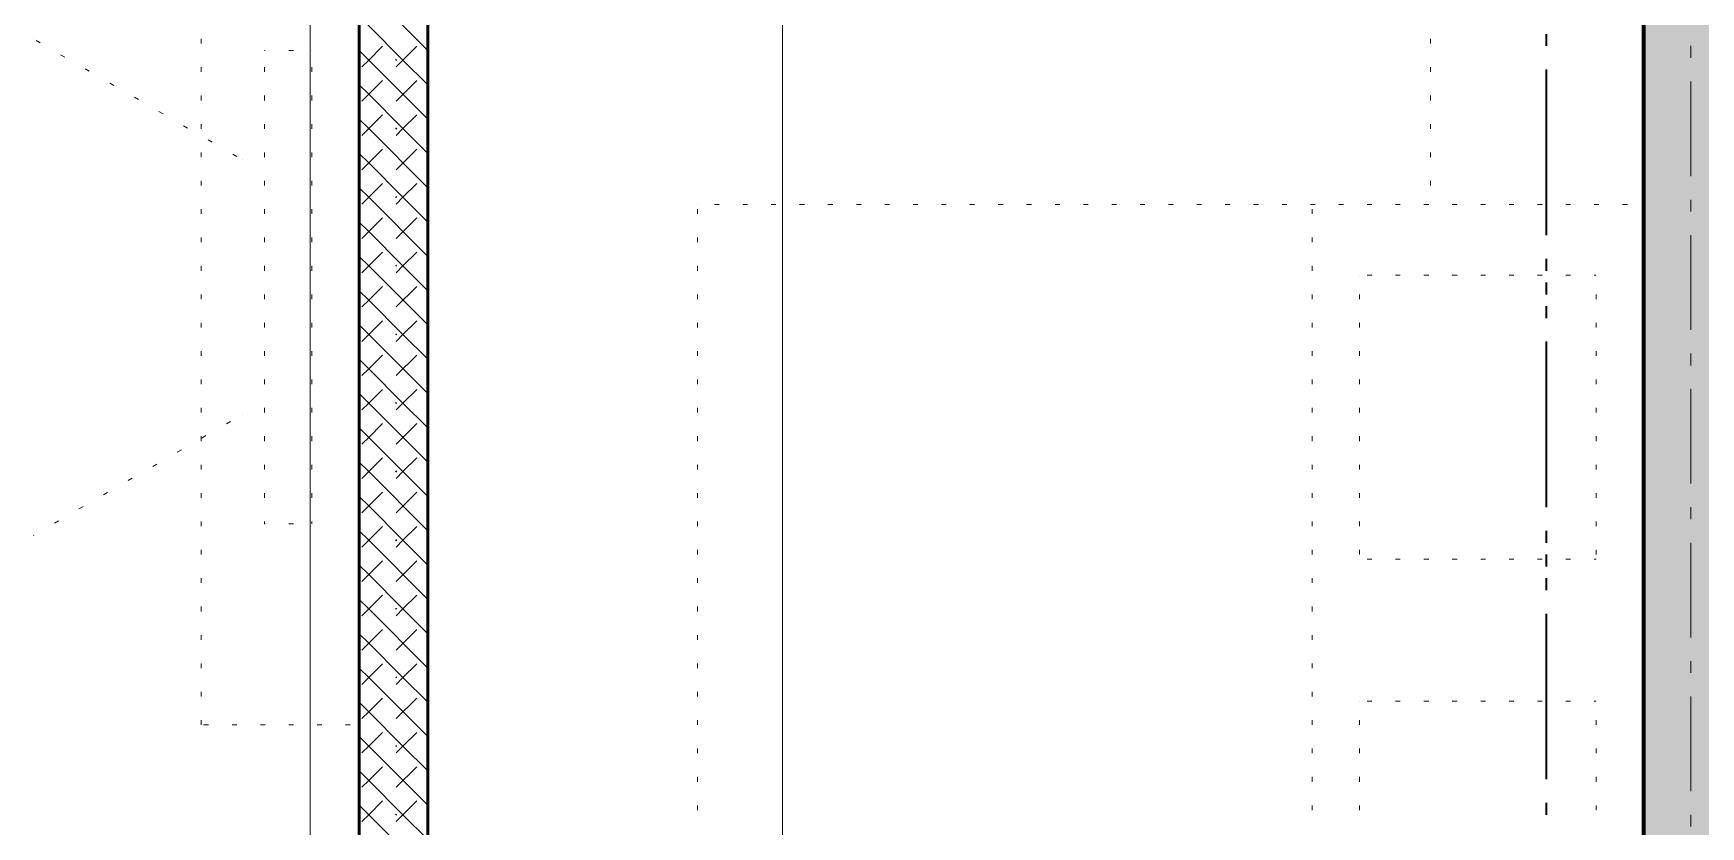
# Model space of a CAD drawing. Header units: millimetres. Extents: x 0 to 594, y 0 to 420.
# Drawn here: x 185.8 to 221.93, y 309.09 to 326.28 of the extents above; entities that cross this region are included whole.
import ezdxf

# ---------------------------------------------------------------- set-up
doc = ezdxf.new("R2010")
doc.units = ezdxf.units.MM
doc.header["$LTSCALE"] = 8
for name, color, linetype in [('PDF_Koty delkove', 7, 'Continuous'), ('PDF_Nabytek', 7, 'Continuous'), ('PDF_Osy hlavni', 7, 'Continuous'), ('PDF_Pozarni useky', 7, 'Continuous'), ('PDF_Pricky zdene', 7, 'Continuous'), ('PDF_Steny obvodove nosne', 7, 'Continuous')]:
    doc.layers.add(name, color=color, linetype=linetype)

msp = doc.modelspace()

# ---------------------------------------------------------------- linework, layer by layer
at = {"layer": 'PDF_Koty delkove', "lineweight": 18}
for points in [[(202.034, 141.969), (202.034, 193.969), (202.034, 202.854), (202.034, 204.34), (202.034, 205.878), (202.034, 225.557), (202.034, 228.325), (202.034, 243.7), (202.034, 246.262), (202.034, 249.03), (202.034, 279.421), (202.034, 280.907), (202.034, 330.055), (202.034, 333.95)], [(191.798, 243.7), (191.798, 246.467), (191.798, 247.492), (191.798, 249.375), (191.798, 267.685), (191.798, 269.171), (191.798, 330.055)]]:
    msp.add_lwpolyline(points, dxfattribs=at)
at = {"layer": 'PDF_Nabytek', "lineweight": 13}
for points in [[(185.798, 326.156), (185.798, 326.156)], [(185.946, 326.071), (185.857, 326.122)], [(189.435, 326.055), (189.435, 326.158)], [(192.86, 326.055), (192.86, 326.158)], [(216.076, 326.055), (216.076, 326.158)], [(220.689, 326.055), (220.689, 326.158)], [(186.478, 325.763), (186.39, 325.815)], [(190.821, 325.904), (190.81, 325.904)], [(190.81, 325.904), (190.81, 325.904)], [(190.81, 325.904), (190.81, 325.904)], [(191.436, 325.904), (191.334, 325.904)], [(191.835, 325.904), (191.835, 325.904)], [(191.835, 325.904), (191.835, 325.904)], [(187.011, 325.456), (186.922, 325.507)], [(187.544, 325.148), (187.455, 325.2)], [(189.435, 325.44), (189.435, 325.543)], [(190.81, 325.44), (190.81, 325.543)], [(191.835, 325.44), (191.835, 325.543)], [(192.86, 325.44), (192.86, 325.543)], [(216.076, 325.44), (216.076, 325.543)], [(220.689, 325.44), (220.689, 325.543)], [(188.076, 324.841), (187.987, 324.892)], [(189.435, 324.825), (189.435, 324.928)], [(190.81, 324.825), (190.81, 324.928)], [(191.835, 324.825), (191.835, 324.928)], [(192.86, 324.825), (192.86, 324.928)], [(216.076, 324.825), (216.076, 324.928)], [(220.689, 324.825), (220.689, 324.928)], [(188.609, 324.533), (188.52, 324.585)], [(189.141, 324.226), (189.053, 324.277)], [(189.435, 324.21), (189.435, 324.313)], [(190.81, 324.21), (190.81, 324.313)], [(191.835, 324.21), (191.835, 324.313)], [(192.86, 324.21), (192.86, 324.313)], [(216.076, 324.21), (216.076, 324.313)], [(220.689, 324.21), (220.689, 324.313)], [(189.674, 323.918), (189.585, 323.97)], [(189.435, 323.595), (189.435, 323.698)], [(190.207, 323.611), (190.118, 323.662)], [(190.322, 323.544), (190.322, 323.544)], [(190.81, 323.595), (190.81, 323.698)], [(191.835, 323.595), (191.835, 323.698)], [(192.86, 323.595), (192.86, 323.698)], [(216.076, 323.595), (216.076, 323.698)], [(220.689, 323.595), (220.689, 323.698)], [(189.435, 322.98), (189.435, 323.083)], [(190.81, 322.98), (190.81, 323.083)], [(191.835, 322.98), (191.835, 323.083)], [(192.86, 322.98), (192.86, 323.083)], [(216.076, 322.98), (216.076, 323.083)], [(220.689, 322.98), (220.689, 323.083)], [(189.435, 322.365), (189.435, 322.468)], [(190.81, 322.365), (190.81, 322.468)], [(191.835, 322.365), (191.835, 322.468)], [(192.86, 322.365), (192.86, 322.468)], [(200.189, 322.573), (200.189, 322.573)], [(200.189, 322.573), (200.189, 322.573)], [(200.189, 322.365), (200.189, 322.468)], [(200.661, 322.573), (200.558, 322.573)], [(201.276, 322.573), (201.173, 322.573)], [(201.891, 322.573), (201.788, 322.573)], [(202.506, 322.573), (202.403, 322.573)], [(203.121, 322.573), (203.018, 322.573)], [(203.736, 322.573), (203.633, 322.573)], [(204.351, 322.573), (204.248, 322.573)], [(204.966, 322.573), (204.863, 322.573)], [(205.581, 322.573), (205.478, 322.573)], [(206.196, 322.573), (206.093, 322.573)], [(206.811, 322.573), (206.708, 322.573)], [(207.426, 322.573), (207.323, 322.573)], [(208.041, 322.573), (207.938, 322.573)], [(208.656, 322.573), (208.553, 322.573)], [(209.271, 322.573), (209.168, 322.573)], [(209.886, 322.573), (209.783, 322.573)], [(210.501, 322.573), (210.398, 322.573)], [(211.116, 322.573), (211.013, 322.573)], [(211.731, 322.573), (211.628, 322.573)], [(212.346, 322.573), (212.243, 322.573)], [(212.961, 322.573), (212.858, 322.573)], [(213.576, 322.573), (213.473, 322.573)], [(213.514, 322.573), (213.514, 322.573)], [(213.514, 322.365), (213.514, 322.468)], [(214.191, 322.573), (214.088, 322.573)], [(214.806, 322.573), (214.703, 322.573)], [(215.421, 322.573), (215.318, 322.573)], [(216.036, 322.573), (215.933, 322.573)], [(216.076, 322.573), (216.076, 322.573)], [(216.651, 322.573), (216.548, 322.573)], [(217.266, 322.573), (217.163, 322.573)], [(217.881, 322.573), (217.778, 322.573)], [(218.496, 322.573), (218.393, 322.573)], [(219.111, 322.573), (219.008, 322.573)], [(219.726, 322.573), (219.623, 322.573)], [(220.341, 322.573), (220.238, 322.573)], [(220.689, 322.573), (220.689, 322.573)], [(220.689, 322.573), (220.689, 322.573)], [(220.689, 322.573), (220.689, 322.573)], [(220.689, 322.365), (220.689, 322.468)], [(189.435, 321.75), (189.435, 321.853)], [(190.81, 321.75), (190.81, 321.853)], [(191.835, 321.75), (191.835, 321.853)], [(192.86, 321.75), (192.86, 321.853)], [(200.189, 321.75), (200.189, 321.853)], [(213.514, 321.75), (213.514, 321.853)], [(220.689, 321.75), (220.689, 321.853)], [(189.435, 321.135), (189.435, 321.238)], [(190.81, 321.135), (190.81, 321.238)], [(191.835, 321.135), (191.835, 321.238)], [(192.86, 321.135), (192.86, 321.238)], [(200.189, 321.135), (200.189, 321.238)], [(213.514, 321.135), (213.514, 321.238)], [(220.689, 321.135), (220.689, 321.238)], [(214.539, 321.035), (214.539, 321.035)], [(214.539, 321.035), (214.539, 321.035)], [(214.806, 321.035), (214.703, 321.035)], [(215.421, 321.035), (215.318, 321.035)], [(216.036, 321.035), (215.933, 321.035)], [(216.651, 321.035), (216.548, 321.035)], [(217.266, 321.035), (217.163, 321.035)], [(217.881, 321.035), (217.778, 321.035)], [(218.496, 321.035), (218.393, 321.035)], [(219.111, 321.035), (219.008, 321.035)], [(219.664, 321.035), (219.623, 321.035)], [(219.664, 321.035), (219.664, 321.035)], [(189.435, 320.52), (189.435, 320.623)], [(190.81, 320.52), (190.81, 320.623)], [(191.835, 320.52), (191.835, 320.623)], [(192.86, 320.52), (192.86, 320.623)], [(200.189, 320.52), (200.189, 320.623)], [(213.514, 320.52), (213.514, 320.623)], [(214.539, 320.52), (214.539, 320.623)], [(219.664, 320.52), (219.664, 320.623)], [(220.689, 320.52), (220.689, 320.623)], [(189.435, 319.905), (189.435, 320.008)], [(190.81, 319.905), (190.81, 320.008)], [(191.835, 319.905), (191.835, 320.008)], [(192.86, 319.905), (192.86, 320.008)], [(200.189, 319.905), (200.189, 320.008)], [(213.514, 319.905), (213.514, 320.008)], [(214.539, 319.905), (214.539, 320.008)], [(219.664, 319.905), (219.664, 320.008)], [(220.689, 319.905), (220.689, 320.008)], [(189.435, 319.29), (189.435, 319.393)], [(190.81, 319.29), (190.81, 319.393)], [(191.835, 319.29), (191.835, 319.393)], [(192.86, 319.29), (192.86, 319.393)], [(200.189, 319.29), (200.189, 319.393)], [(213.514, 319.29), (213.514, 319.393)], [(214.539, 319.29), (214.539, 319.393)], [(219.664, 319.29), (219.664, 319.393)], [(220.689, 319.29), (220.689, 319.393)], [(189.435, 318.675), (189.435, 318.778)], [(190.81, 318.675), (190.81, 318.778)], [(191.835, 318.675), (191.835, 318.778)], [(192.86, 318.675), (192.86, 318.778)], [(200.189, 318.675), (200.189, 318.778)], [(213.514, 318.675), (213.514, 318.778)], [(214.539, 318.675), (214.539, 318.778)], [(219.664, 318.675), (219.664, 318.778)], [(220.689, 318.675), (220.689, 318.778)], [(189.435, 318.06), (189.435, 318.163)], [(190.322, 318.014), (190.322, 318.014)], [(190.81, 318.06), (190.81, 318.163)], [(191.835, 318.06), (191.835, 318.163)], [(192.86, 318.06), (192.86, 318.163)], [(200.189, 318.06), (200.189, 318.163)], [(213.514, 318.06), (213.514, 318.163)], [(214.539, 318.06), (214.539, 318.163)], [(219.664, 318.06), (219.664, 318.163)], [(220.689, 318.06), (220.689, 318.163)], [(189.983, 317.818), (190.071, 317.869)], [(188.917, 317.203), (189.006, 317.254)], [(189.435, 317.445), (189.435, 317.548)], [(189.45, 317.51), (189.539, 317.562)], [(190.81, 317.445), (190.81, 317.548)], [(191.835, 317.445), (191.835, 317.548)], [(192.86, 317.445), (192.86, 317.548)], [(200.189, 317.445), (200.189, 317.548)], [(213.514, 317.445), (213.514, 317.548)], [(214.539, 317.445), (214.539, 317.548)], [(219.664, 317.445), (219.664, 317.548)], [(220.689, 317.445), (220.689, 317.548)], [(188.385, 316.895), (188.474, 316.947)], [(189.435, 316.83), (189.435, 316.933)], [(190.81, 316.83), (190.81, 316.933)], [(191.835, 316.83), (191.835, 316.933)], [(192.86, 316.83), (192.86, 316.933)], [(200.189, 316.83), (200.189, 316.933)], [(213.514, 316.83), (213.514, 316.933)], [(214.539, 316.83), (214.539, 316.933)], [(219.664, 316.83), (219.664, 316.933)], [(220.689, 316.83), (220.689, 316.933)], [(187.852, 316.588), (187.941, 316.639)], [(187.32, 316.28), (187.408, 316.332)], [(189.435, 316.215), (189.435, 316.318)], [(190.81, 316.215), (190.81, 316.318)], [(191.835, 316.215), (191.835, 316.318)], [(192.86, 316.215), (192.86, 316.318)], [(200.189, 316.215), (200.189, 316.318)], [(213.514, 316.215), (213.514, 316.318)], [(214.539, 316.215), (214.539, 316.318)], [(219.664, 316.215), (219.664, 316.318)], [(220.689, 316.215), (220.689, 316.318)], [(186.787, 315.973), (186.876, 316.024)], [(186.254, 315.665), (186.343, 315.717)], [(189.435, 315.6), (189.435, 315.703)], [(190.81, 315.654), (190.81, 315.703)], [(190.821, 315.654), (190.81, 315.654)], [(190.81, 315.654), (190.81, 315.654)], [(191.436, 315.654), (191.334, 315.654)], [(191.835, 315.654), (191.835, 315.703)], [(191.835, 315.654), (191.835, 315.654)], [(191.835, 315.654), (191.835, 315.654)], [(192.86, 315.6), (192.86, 315.703)], [(200.189, 315.6), (200.189, 315.703)], [(213.514, 315.6), (213.514, 315.703)], [(214.539, 315.6), (214.539, 315.703)], [(219.664, 315.6), (219.664, 315.703)], [(220.689, 315.6), (220.689, 315.703)], [(185.798, 315.402), (185.811, 315.409)], [(185.798, 315.402), (185.798, 315.402)], [(189.435, 314.985), (189.435, 315.088)], [(192.86, 314.985), (192.86, 315.088)], [(200.189, 314.985), (200.189, 315.088)], [(213.514, 314.985), (213.514, 315.088)], [(214.539, 314.985), (214.539, 315.088)], [(219.664, 314.985), (219.664, 315.088)], [(220.689, 314.985), (220.689, 315.088)], [(214.539, 314.885), (214.539, 314.885)], [(214.539, 314.885), (214.539, 314.885)], [(214.806, 314.885), (214.703, 314.885)], [(215.421, 314.885), (215.318, 314.885)], [(216.036, 314.885), (215.933, 314.885)], [(216.651, 314.885), (216.548, 314.885)], [(217.266, 314.885), (217.163, 314.885)], [(217.881, 314.885), (217.778, 314.885)], [(218.496, 314.885), (218.393, 314.885)], [(219.111, 314.885), (219.008, 314.885)], [(219.664, 314.885), (219.623, 314.885)], [(219.664, 314.885), (219.664, 314.885)], [(219.664, 314.885), (219.664, 314.885)], [(189.435, 314.37), (189.435, 314.473)], [(192.86, 314.37), (192.86, 314.473)], [(200.189, 314.37), (200.189, 314.473)], [(213.514, 314.37), (213.514, 314.473)], [(220.689, 314.37), (220.689, 314.473)], [(189.435, 313.755), (189.435, 313.858)], [(192.86, 313.755), (192.86, 313.858)], [(200.189, 313.755), (200.189, 313.858)], [(213.514, 313.755), (213.514, 313.858)], [(220.689, 313.755), (220.689, 313.858)], [(189.435, 313.14), (189.435, 313.243)], [(192.86, 313.14), (192.86, 313.243)], [(200.189, 313.14), (200.189, 313.243)], [(213.514, 313.14), (213.514, 313.243)], [(220.689, 313.14), (220.689, 313.243)], [(189.435, 312.525), (189.435, 312.628)], [(192.86, 312.525), (192.86, 312.628)], [(200.189, 312.525), (200.189, 312.628)], [(213.514, 312.525), (213.514, 312.628)], [(220.689, 312.525), (220.689, 312.628)], [(189.435, 311.91), (189.435, 312.013)], [(192.86, 311.91), (192.86, 312.013)], [(200.189, 311.91), (200.189, 312.013)], [(213.514, 311.91), (213.514, 312.013)], [(220.689, 311.91), (220.689, 312.013)], [(214.539, 311.81), (214.539, 311.81)], [(214.539, 311.81), (214.539, 311.81)], [(214.806, 311.81), (214.703, 311.81)], [(215.421, 311.81), (215.318, 311.81)], [(216.036, 311.81), (215.933, 311.81)], [(216.651, 311.81), (216.548, 311.81)], [(217.266, 311.81), (217.163, 311.81)], [(217.881, 311.81), (217.778, 311.81)], [(218.496, 311.81), (218.393, 311.81)], [(219.111, 311.81), (219.008, 311.81)], [(219.664, 311.81), (219.623, 311.81)], [(219.664, 311.81), (219.664, 311.81)], [(219.664, 311.81), (219.664, 311.81)], [(189.435, 311.298), (189.435, 311.398)], [(189.435, 311.298), (189.435, 311.298)], [(189.591, 311.298), (189.489, 311.298)], [(190.206, 311.298), (190.104, 311.298)], [(190.821, 311.298), (190.719, 311.298)], [(191.436, 311.298), (191.334, 311.298)], [(192.051, 311.298), (191.948, 311.298)], [(192.666, 311.298), (192.563, 311.298)], [(192.86, 311.298), (192.86, 311.398)], [(192.86, 311.298), (192.86, 311.298)], [(192.86, 311.298), (192.86, 311.298)], [(200.189, 311.295), (200.189, 311.398)], [(213.514, 311.295), (213.514, 311.398)], [(214.539, 311.295), (214.539, 311.398)], [(219.664, 311.295), (219.664, 311.398)], [(220.689, 311.295), (220.689, 311.398)], [(200.189, 310.68), (200.189, 310.783)], [(213.514, 310.68), (213.514, 310.783)], [(214.539, 310.68), (214.539, 310.783)], [(219.664, 310.68), (219.664, 310.783)], [(220.689, 310.68), (220.689, 310.783)], [(200.189, 310.065), (200.189, 310.168)], [(213.514, 310.065), (213.514, 310.168)], [(214.539, 310.065), (214.539, 310.168)], [(219.664, 310.065), (219.664, 310.168)], [(220.689, 310.065), (220.689, 310.168)], [(200.189, 309.45), (200.189, 309.553)], [(213.514, 309.45), (213.514, 309.553)], [(214.539, 309.45), (214.539, 309.553)], [(219.664, 309.45), (219.664, 309.553)], [(220.689, 309.45), (220.689, 309.553)]]:
    msp.add_lwpolyline(points, dxfattribs=at)
at = {"layer": 'PDF_Osy hlavni', "lineweight": 18}
for points in [[(221.714, 325.748), (221.714, 326.004)], [(221.714, 323.185), (221.714, 325.235)], [(221.714, 322.417), (221.714, 322.673)], [(221.714, 319.854), (221.714, 321.904)], [(221.714, 319.085), (221.714, 319.342)], [(221.714, 316.523), (221.714, 318.573)], [(221.714, 315.754), (221.714, 316.01)], [(221.714, 313.192), (221.714, 315.242)], [(221.714, 312.423), (221.714, 312.679)], [(221.714, 309.86), (221.714, 311.91)], [(221.714, 309.092), (221.714, 309.348)]]:
    msp.add_lwpolyline(points, dxfattribs=at)
at = {"layer": 'PDF_Pozarni useky', "lineweight": 35}
for points in [[(218.587, 326.004), (218.587, 326.26)], [(218.587, 321.904), (218.587, 325.492)], [(218.587, 321.135), (218.587, 321.392)], [(218.587, 320.623), (218.587, 320.879)], [(218.587, 320.11), (218.587, 320.367)], [(218.587, 316.01), (218.587, 319.598)], [(218.587, 315.242), (218.587, 315.498)], [(218.587, 314.729), (218.587, 314.985)], [(218.587, 314.217), (218.587, 314.473)], [(218.587, 310.117), (218.587, 313.704)], [(218.587, 309.348), (218.587, 309.604)]]:
    msp.add_lwpolyline(points, dxfattribs=at)
at = {"layer": 'PDF_Pricky zdene', "lineweight": 50}
msp.add_lwpolyline([(194.346, 280.907), (194.346, 330.055), (194.346, 330.209), (192.86, 330.209), (192.86, 330.055), (192.86, 280.907), (192.86, 280.907)], close=True, dxfattribs=at)
at = {"layer": 'PDF_Pricky zdene', "lineweight": 9}
for points in [[(194.346, 325.904), (193.065, 327.185)], [(193.808, 325.699), (193.065, 326.442), (192.86, 326.647)], [(193.362, 325.996), (193.065, 325.699), (192.86, 325.904)], [(193.808, 325.699), (194.105, 325.996)], [(192.916, 325.55), (193.065, 325.699)], [(194.346, 324.418), (193.065, 325.699)], [(193.66, 325.55), (193.808, 325.699)], [(194.346, 325.161), (193.808, 325.699)], [(193.065, 324.956), (193.362, 325.253)], [(193.66, 324.807), (194.105, 325.253)], [(193.808, 324.213), (193.065, 324.956), (192.86, 325.161)], [(192.916, 324.807), (193.065, 324.956)], [(193.065, 324.213), (193.362, 324.51)], [(193.808, 324.213), (194.105, 324.51)], [(193.065, 324.213), (192.86, 324.418)], [(192.916, 324.064), (193.065, 324.213)], [(194.346, 322.932), (193.065, 324.213)], [(193.66, 324.064), (193.808, 324.213)], [(194.346, 323.675), (193.808, 324.213)], [(193.065, 323.47), (193.362, 323.767)], [(193.66, 323.321), (194.105, 323.767)], [(193.065, 323.47), (192.86, 323.675)], [(192.916, 323.321), (193.065, 323.47)], [(193.808, 322.727), (193.065, 323.47)], [(193.362, 323.024), (193.065, 322.727), (192.86, 322.932)], [(193.808, 322.727), (194.105, 323.024)], [(192.916, 322.578), (193.065, 322.727)], [(194.346, 321.445), (193.065, 322.727)], [(193.66, 322.578), (193.808, 322.727)], [(194.346, 322.189), (193.808, 322.727)], [(193.808, 321.24), (193.065, 321.983), (192.86, 322.189)], [(192.916, 321.835), (193.065, 321.983)], [(193.065, 321.983), (193.362, 322.281)], [(193.66, 321.835), (194.105, 322.281)], [(193.065, 321.24), (192.86, 321.445)], [(192.916, 321.092), (193.065, 321.24)], [(193.065, 321.24), (193.362, 321.538)], [(194.346, 319.959), (193.065, 321.24)], [(193.66, 321.092), (193.808, 321.24)], [(193.808, 321.24), (194.105, 321.538)], [(194.346, 320.702), (193.808, 321.24)], [(193.065, 320.497), (192.86, 320.702)], [(192.916, 320.349), (193.065, 320.497)], [(193.065, 320.497), (193.362, 320.794)], [(193.808, 319.754), (193.065, 320.497)], [(193.66, 320.349), (194.105, 320.794)], [(193.065, 319.754), (192.86, 319.959)], [(193.065, 319.754), (193.362, 320.051)], [(193.808, 319.754), (194.105, 320.051)], [(192.916, 319.605), (193.065, 319.754)], [(194.346, 318.473), (193.065, 319.754)], [(193.66, 319.605), (193.808, 319.754)], [(194.346, 319.216), (193.808, 319.754)], [(193.065, 319.011), (192.86, 319.216)], [(193.065, 319.011), (193.362, 319.308)], [(193.66, 318.862), (194.105, 319.308)], [(192.916, 318.862), (193.065, 319.011)], [(193.808, 318.268), (193.065, 319.011)], [(193.065, 318.268), (192.86, 318.473)], [(193.065, 318.268), (193.362, 318.565)], [(193.808, 318.268), (194.105, 318.565)], [(192.916, 318.119), (193.065, 318.268)], [(194.346, 316.987), (193.065, 318.268)], [(193.66, 318.119), (193.808, 318.268)], [(194.346, 317.73), (193.808, 318.268)], [(193.065, 317.525), (192.86, 317.73)], [(193.065, 317.525), (193.362, 317.822)], [(193.66, 317.376), (194.105, 317.822)], [(192.916, 317.376), (193.065, 317.525)], [(193.808, 316.782), (193.065, 317.525)], [(193.065, 316.782), (192.86, 316.987)], [(193.065, 316.782), (193.362, 317.079)], [(193.808, 316.782), (194.105, 317.079)], [(192.916, 316.633), (193.065, 316.782)], [(194.346, 315.5), (193.065, 316.782)], [(193.66, 316.633), (193.808, 316.782)], [(194.346, 316.244), (193.808, 316.782)], [(193.808, 315.295), (193.065, 316.038), (192.86, 316.244)], [(193.065, 316.038), (193.362, 316.336)], [(193.66, 315.89), (194.105, 316.336)], [(192.916, 315.89), (193.065, 316.038)], [(193.065, 315.295), (192.86, 315.5)], [(193.065, 315.295), (193.362, 315.593)], [(193.808, 315.295), (194.105, 315.593)], [(192.916, 315.147), (193.065, 315.295)], [(194.346, 314.014), (193.065, 315.295)], [(193.66, 315.147), (193.808, 315.295)], [(194.346, 314.757), (193.808, 315.295)], [(193.065, 314.552), (192.86, 314.757)], [(193.065, 314.552), (193.362, 314.849)], [(193.66, 314.404), (194.105, 314.849)], [(192.916, 314.404), (193.065, 314.552)], [(193.808, 313.809), (193.065, 314.552)], [(193.065, 313.809), (192.86, 314.014)], [(193.065, 313.809), (193.362, 314.106)], [(193.808, 313.809), (194.105, 314.106)], [(192.916, 313.66), (193.065, 313.809)], [(194.346, 312.528), (193.065, 313.809)], [(193.66, 313.66), (193.808, 313.809)], [(194.346, 313.271), (193.808, 313.809)], [(193.065, 313.066), (192.86, 313.271)], [(193.065, 313.066), (193.362, 313.363)], [(193.66, 312.917), (194.105, 313.363)], [(192.916, 312.917), (193.065, 313.066)], [(193.808, 312.323), (193.065, 313.066)], [(193.362, 312.62), (193.065, 312.323), (192.86, 312.528)], [(193.808, 312.323), (194.105, 312.62)], [(192.916, 312.174), (193.065, 312.323)], [(194.346, 311.042), (193.065, 312.323)], [(193.66, 312.174), (193.808, 312.323)], [(194.346, 311.785), (193.808, 312.323)], [(193.065, 311.58), (193.362, 311.877)], [(193.66, 311.431), (194.105, 311.877)], [(193.065, 311.58), (192.86, 311.785)], [(192.916, 311.431), (193.065, 311.58)], [(193.808, 310.837), (193.065, 311.58)], [(193.065, 310.837), (193.362, 311.134)], [(193.808, 310.837), (194.105, 311.134)], [(193.065, 310.837), (192.86, 311.042)], [(192.916, 310.688), (193.065, 310.837)], [(194.346, 309.556), (193.065, 310.837)], [(193.66, 310.688), (193.808, 310.837)], [(194.346, 310.299), (193.808, 310.837)], [(193.065, 310.094), (193.362, 310.391)], [(193.66, 309.945), (194.105, 310.391)], [(193.065, 310.094), (192.86, 310.299)], [(192.916, 309.945), (193.065, 310.094)], [(193.808, 309.35), (193.065, 310.094)], [(193.362, 309.648), (193.065, 309.35), (192.86, 309.556)], [(193.808, 309.35), (194.105, 309.648)], [(192.916, 309.202), (193.065, 309.35)], [(194.346, 308.069), (193.065, 309.35)], [(193.66, 309.202), (193.808, 309.35)], [(194.346, 308.812), (193.808, 309.35)]]:
    msp.add_lwpolyline(points, dxfattribs=at)
at = {"layer": 'PDF_Pricky zdene', "lineweight": 9, "transparency": 33554559}
for points in [[(193.065, 325.676), (193.042, 325.699), (193.088, 325.699), (193.065, 325.722)], [(193.66, 325.679), (193.637, 325.702), (193.683, 325.702), (193.66, 325.725)], [(193.065, 324.19), (193.042, 324.213), (193.088, 324.213), (193.065, 324.236)], [(193.66, 324.193), (193.637, 324.216), (193.683, 324.216), (193.66, 324.239)], [(193.065, 322.703), (193.042, 322.727), (193.088, 322.727), (193.065, 322.75)], [(193.66, 322.706), (193.637, 322.729), (193.683, 322.729), (193.66, 322.753)], [(193.065, 321.217), (193.042, 321.24), (193.088, 321.24), (193.065, 321.263)], [(193.66, 321.22), (193.637, 321.243), (193.683, 321.243), (193.66, 321.266)], [(193.065, 319.731), (193.042, 319.754), (193.088, 319.754), (193.065, 319.777)], [(193.66, 319.734), (193.637, 319.757), (193.683, 319.757), (193.66, 319.78)], [(193.065, 318.245), (193.042, 318.268), (193.088, 318.268), (193.065, 318.291)], [(193.66, 318.248), (193.637, 318.271), (193.683, 318.271), (193.66, 318.294)], [(193.065, 316.759), (193.042, 316.782), (193.088, 316.782), (193.065, 316.805)], [(193.66, 316.761), (193.637, 316.785), (193.683, 316.785), (193.66, 316.808)], [(193.065, 315.272), (193.042, 315.295), (193.088, 315.295), (193.065, 315.318)], [(193.66, 315.275), (193.637, 315.298), (193.683, 315.298), (193.66, 315.321)], [(193.065, 313.786), (193.042, 313.809), (193.088, 313.809), (193.065, 313.832)], [(193.66, 313.789), (193.637, 313.812), (193.683, 313.812), (193.66, 313.835)], [(193.065, 312.3), (193.042, 312.323), (193.088, 312.323), (193.065, 312.346)], [(193.66, 312.303), (193.637, 312.326), (193.683, 312.326), (193.66, 312.349)], [(193.065, 310.814), (193.042, 310.837), (193.088, 310.837), (193.065, 310.86)], [(193.66, 310.817), (193.637, 310.84), (193.683, 310.84), (193.66, 310.863)], [(193.065, 309.327), (193.042, 309.35), (193.088, 309.35), (193.065, 309.373)], [(193.66, 309.33), (193.637, 309.353), (193.683, 309.353), (193.66, 309.376)]]:
    msp.add_solid(points, dxfattribs=at)
at = {"layer": 'PDF_Steny obvodove nosne', "lineweight": 70}
msp.add_lwpolyline([(220.689, 338.091), (220.689, 333.95), (220.689, 332.669), (220.689, 330.055), (220.689, 274.244), (220.689, 272.758), (220.689, 246.467), (220.689, 243.853), (222.739, 243.853), (222.739, 246.313), (222.739, 246.467), (222.739, 254.821), (222.739, 256.41), (222.739, 267.685), (222.739, 336.238), (222.739, 338.778)], close=True, dxfattribs=at)
at = {"layer": 'PDF_Steny obvodove nosne', "color": 9, "lineweight": 9, "true_color": 0xc0c0c0, "transparency": 33554559}
msp.add_solid([(220.689, 338.091), (220.689, 243.853), (222.739, 338.778), (222.739, 243.853)], dxfattribs=at)

doc.saveas('drawing.dxf')
